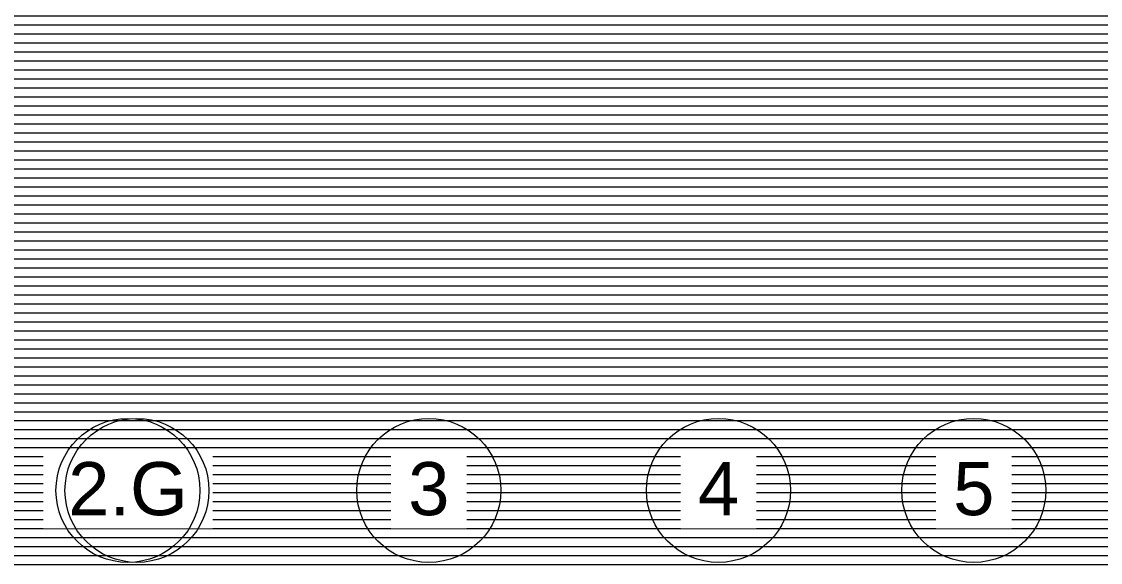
# Model space of a CAD drawing. Header units: inches. Extents: x -2114 to 4522, y -999 to 1712.
# Drawn here: x 276 to 1235, y -124 to 356 of the extents above; entities that cross this region are included whole.
import ezdxf

# ---------------------------------------------------------------- set-up
doc = ezdxf.new("R2010")
doc.units = ezdxf.units.IN
doc.header["$MEASUREMENT"] = 0
doc.layers.add('A-ROOF-PATT', color=132, linetype='Continuous', lineweight=9)
doc.layers.add('S-GRID-IDEN', color=1, linetype='Continuous', lineweight=9)
doc.styles.add('Arial', font='arial.ttf', dxfattribs={"height": 47.209581})

# ---------------------------------------------------------------- blocks, each defined once
blk = doc.blocks.new('Grid - Grid Head - Circle-50561-REFLECTED CEILING PLAN - WAREHOUSE')
at = {"layer": 'S-GRID-IDEN', "color": 7}
blk.add_circle((0, 0), 0.25, dxfattribs=at)
blk = doc.blocks.new('Open Source Metal Building_Exterior_rvt-1-REFLECTED CEILING PLAN - WAREHOUSE')
at = {"layer": 'A-ROOF-PATT'}
h = blk.add_hatch(dxfattribs=at)
h.set_pattern_fill('FP_18', style=0, pattern_type=2)
h.set_pattern_definition([(180, (-24239.079, 22238.23), (1e-15, 7.993), [])])
h.paths.add_polyline_path([(-2112.12, -700.56), (367.94, -700.56), (367.94, -698.96), (-2113.62, -698.96), (-2113.62, -700.56), (-2113.19, -700.56)], flags=0)
h.paths.add_polyline_path([(889.03, -700.56), (891.64, -700.56), (891.64, -698.96), (641.67, -698.96), (641.67, -700.56), (862.26, -700.56)], flags=0)
h.paths.add_polyline_path([(4511.44, -700.56), (4521.94, -700.56), (4521.94, -698.96), (2044.81, -698.96), (2044.81, -700.56), (2852.15, -700.56)], flags=0)
h.paths.add_polyline_path([(634.17, -700.56), (634.17, -698.96), (627.56, -698.96), (627.56, -700.56)], flags=0)
h.paths.add_polyline_path([(622.81, -700.56), (622.81, -698.96), (387.19, -698.96), (387.19, -700.56), (618.25, -700.56)], flags=0)
h.paths.add_polyline_path([(379.69, -700.56), (379.69, -698.96), (379.19, -698.96), (379.19, -700.56)], flags=0)
h.paths.add_polyline_path([(1945.19, -699.59), (1945.19, -698.96), (1944.56, -698.96), (1944.56, -699.59)], flags=0)
h.paths.add_polyline_path([(1769.05, -687.71), (1800.56, -687.7), (1800.77, -687.21), (1800.77, -679.73), (1800.56, -679.24), (1800.08, -679.04), (1795.94, -679.04), (1795.94, -678.48), (1805.94, -678.48), (1805.94, -679.04), (1801.8, -679.04), (1801.31, -679.24), (1801.11, -679.73), (1801.11, -687.21), (1801.34, -687.71), (2028.94, -687.7), (2029.14, -687.21), (2029.14, -679.73), (2028.94, -679.24), (2028.45, -679.04), (2024.31, -679.04), (2024.31, -678.48), (2034.31, -678.48), (2034.31, -679.04), (2030.17, -679.04), (2029.68, -679.24), (2029.48, -679.73), (2029.48, -687.21), (2029.71, -687.71), (4510.69, -687.71), (4510.69, 505.06), (-2102.37, 505.06), (-2102.37, -325.34), (-1740, -325.34), (-1740, -687.71), (383.06, -687.7), (383.27, -687.21), (383.27, -679.73), (383.06, -679.24), (382.58, -679.04), (378.44, -679.04), (378.44, -678.48), (388.44, -678.48), (388.44, -679.04), (384.3, -679.04), (383.81, -679.24), (383.61, -679.73), (383.61, -687.21), (383.84, -687.71), (637.54, -687.7), (637.75, -687.21), (637.75, -679.73), (637.54, -679.24), (637.05, -679.04), (632.92, -679.04), (632.92, -678.48), (642.92, -678.48), (642.92, -679.04), (638.78, -679.04), (638.29, -679.24), (638.09, -679.73), (638.09, -687.21), (638.32, -687.71), (760.61, -687.71), (760.61, -200.84), (1118.36, -200.84), (1118.36, -448.84), (1039.36, -448.84), (1039.36, -571.59), (1118.36, -571.59), (1118.36, -678.48), (1127.35, -678.48), (1127.35, -679.04), (1123.21, -679.04), (1122.73, -679.24), (1122.52, -679.73), (1122.52, -687.21), (1122.75, -687.71), (1348.98, -687.7), (1349.18, -687.21), (1349.18, -679.73), (1348.98, -679.24), (1348.49, -679.04), (1344.35, -679.04), (1344.35, -678.48), (1354.35, -678.48), (1354.35, -679.04), (1350.21, -679.04), (1349.73, -679.24), (1349.52, -679.73), (1349.52, -687.21), (1349.75, -687.71), (1591.98, -687.7), (1592.18, -687.21), (1592.18, -679.73), (1591.98, -679.24), (1591.49, -679.04), (1587.35, -679.04), (1587.35, -678.48), (1597.35, -678.48), (1597.35, -679.04), (1593.21, -679.04), (1592.73, -679.24), (1592.52, -679.73), (1592.52, -687.21), (1592.75, -687.71), (1644.4, -687.71)], flags=0)
h.paths.add_polyline_path([(765.36, -687.71), (895.02, -687.7), (895.23, -687.21), (895.23, -679.73), (895.02, -679.24), (894.53, -679.04), (890.39, -679.04), (890.39, -678.48), (900.39, -678.48), (900.39, -679.04), (896.26, -679.04), (895.77, -679.24), (895.56, -679.73), (895.56, -687.21), (895.79, -687.71), (1113.61, -687.71), (1113.61, -675.59), (765.36, -675.59)], flags=0)
h.paths.add_polyline_path([(1118.36, -687.71), (1121.98, -687.7), (1122.18, -687.21), (1122.18, -679.73), (1121.98, -679.24), (1121.49, -679.04), (1118.36, -679.04), (1118.36, -687.7)], flags=0)
at = {"layer": 'S-GRID-IDEN', "char_height": 47.21, "width": 43.776, "attachment_point": 2, "line_spacing_factor": 0.938532, "style": 'Arial', "bg_fill": 3, "box_fill_scale": 1.25, "bg_fill_color": 0, "bg_fill_transparency": 0}
for s, insert in [('2', (378.42, -35.11)), ('3', (637.9, -35.11)), ('4', (895.38, -35.11)), ('5', (1122.34, -35.11))]:
    blk.add_mtext(s, dxfattribs=dict(at, insert=insert))
at = {"color": 10, "lineweight": 5, "xscale": 255.9999999999999, "yscale": 255.9999999999999, "zscale": 255.9999999999999}
for p in [(637.92, -60.28), (895.39, -60.28), (1122.35, -60.28)]:
    blk.add_blockref('Grid - Grid Head - Circle-50561-REFLECTED CEILING PLAN - WAREHOUSE', p, dxfattribs=at)
at = {"layer": 'S-GRID-IDEN', "insert": (370.42, -35.11), "char_height": 47.21, "width": 126.72, "attachment_point": 2, "line_spacing_factor": 0.938532, "style": 'Arial', "bg_fill": 3, "box_fill_scale": 1.25, "bg_fill_color": 0, "bg_fill_transparency": 0}
blk.add_mtext('2.G', dxfattribs=at)
at = {"color": 10, "lineweight": 5, "xscale": 255.9999999999999, "yscale": 255.9999999999999, "zscale": 255.9999999999999}
for p in [(370.44, -60.28), (378.44, -60.28)]:
    blk.add_blockref('Grid - Grid Head - Circle-50561-REFLECTED CEILING PLAN - WAREHOUSE', p, dxfattribs=at)

msp = doc.modelspace()

# ---------------------------------------------------------------- block references
at = {"lineweight": 5}
msp.add_blockref('Open Source Metal Building_Exterior_rvt-1-REFLECTED CEILING PLAN - WAREHOUSE', (0, 0), dxfattribs=at)

doc.saveas('drawing.dxf')
